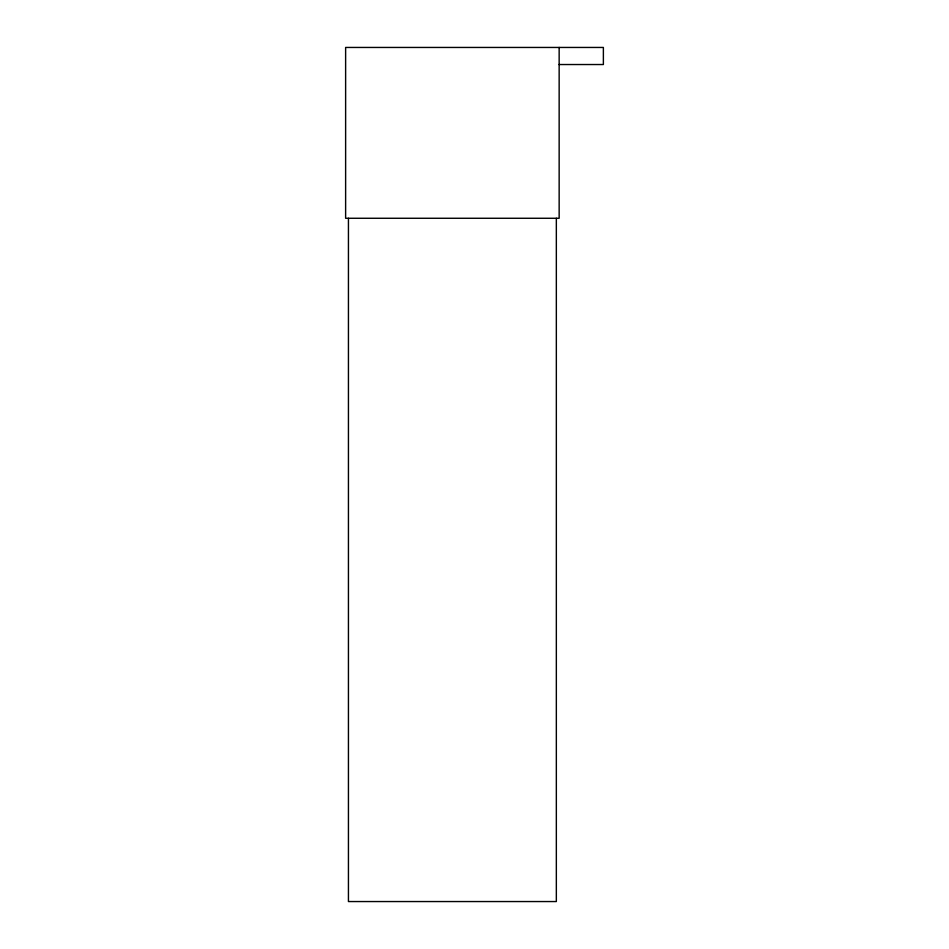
<?xml version="1.0" encoding="UTF-8"?>
<svg xmlns="http://www.w3.org/2000/svg" width="949" height="949" viewBox="0 0 949 949"><rect width="100%" height="100%" fill="white"/><g stroke="black" fill="none" stroke-linecap="round" stroke-linejoin="round"><path stroke-width="1.42" d="M558.961 64.532L603.374 64.532L603.374 47.45L345.626 47.45L345.626 218.27L559.151 218.27L559.151 47.45M556.339 218.27L556.339 901.55L348.437 901.55L348.437 218.27"/></g></svg>
